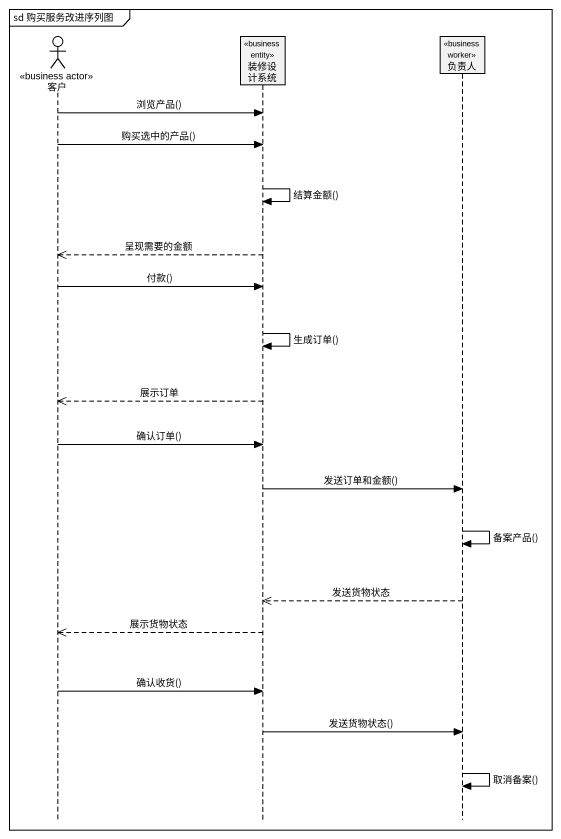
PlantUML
@startuml
mainframe sd 购买服务改进序列图
hide footbox
actor 客户 <<business actor>>
participant 装修设计系统 <<business entity>>
participant 负责人 <<business worker>>

客户 -> 装修设计系统 : 浏览产品()
客户 -> 装修设计系统 : 购买选中的产品()
装修设计系统 -> 装修设计系统 : 结算金额()
装修设计系统 -->> 客户 : 呈现需要的金额
客户 -> 装修设计系统 : 付款()
装修设计系统 -> 装修设计系统 : 生成订单()
装修设计系统 -->> 客户 : 展示订单
客户 -> 装修设计系统 : 确认订单()
装修设计系统 -> 负责人 : 发送订单和金额()
负责人 -> 负责人 : 备案产品()
负责人 -->> 装修设计系统 : 发送货物状态
装修设计系统 -->> 客户 : 展示货物状态
客户 -> 装修设计系统 : 确认收货()
装修设计系统 -> 负责人 : 发送货物状态()
负责人 -> 负责人 : 取消备案()
@enduml
